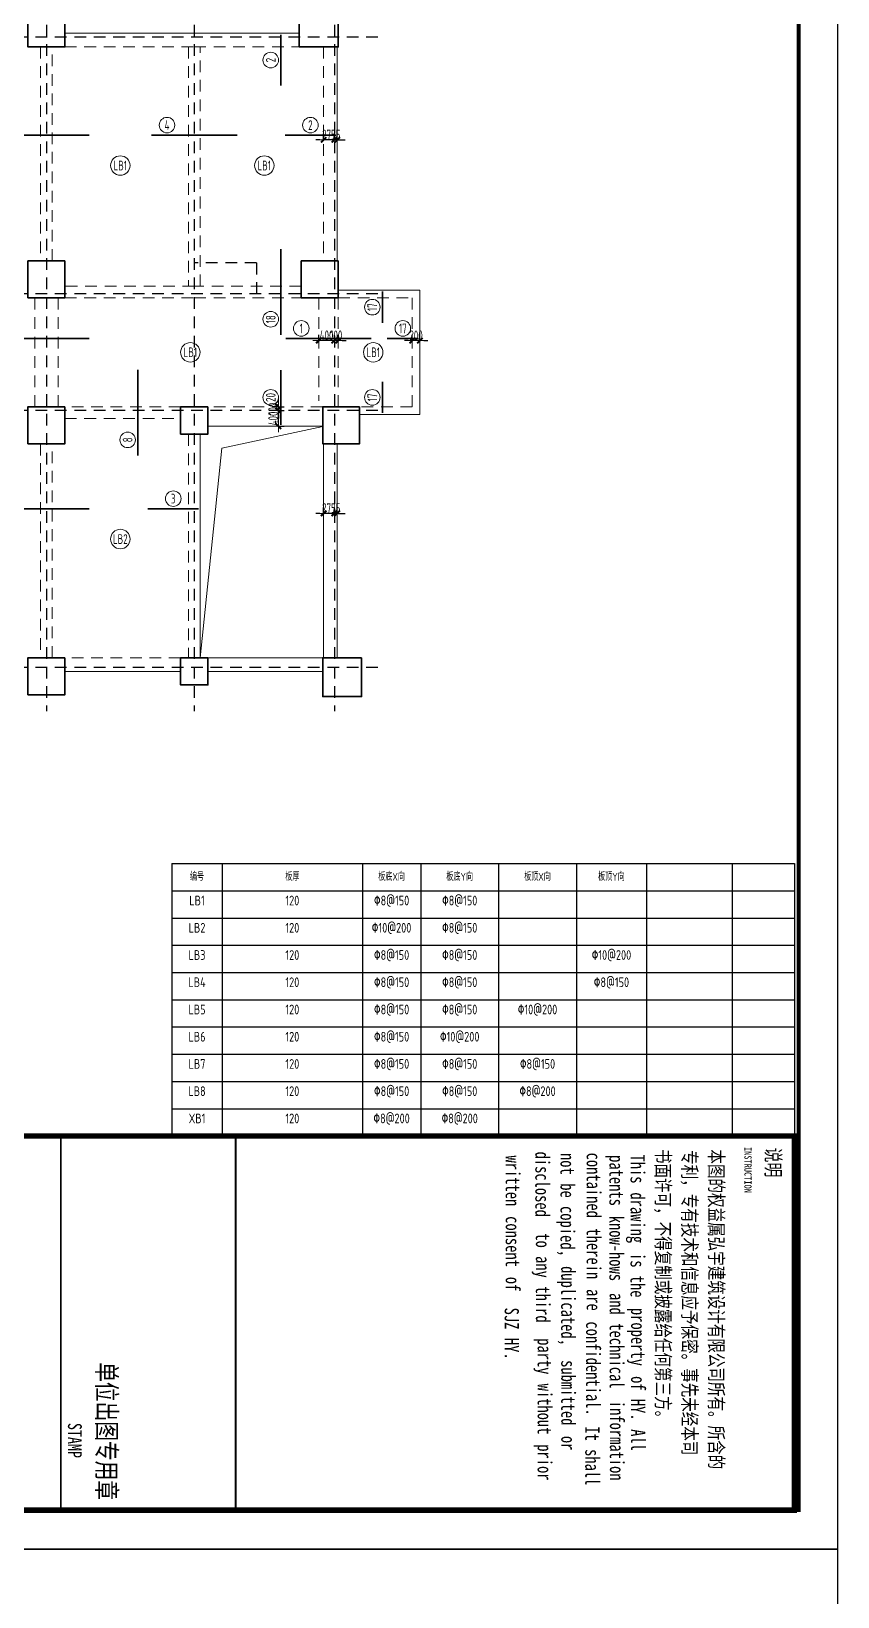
# Model space of a CAD drawing. Header units: millimetres. Extents: x 539196 to 807275, y 431843 to 1156631.
# Drawn here: x 786553 to 807275, y 935218 to 975451 of the extents above; entities that cross this region are included whole.
import ezdxf
from ezdxf.enums import TextEntityAlignment as Align

# ---------------------------------------------------------------- set-up
doc = ezdxf.new("R2010")
doc.units = ezdxf.units.MM
doc.header["$MEASUREMENT"] = 0
doc.linetypes.add('DOTE', pattern=[2.42, 2, -0.2, 0.02, -0.2])
doc.linetypes.add('虚线', pattern=[500, 300, -200])
for name, color, linetype in [('410', 7, 'Continuous'), ('DOTE', 1, 'DOTE'), ('PUB_TITLE', 4, 'Continuous'), ('TK', 9, 'Continuous')]:
    doc.layers.add(name, color=color, linetype=linetype)
for name, color, linetype, lineweight in [('尺寸标注-梁', 3, 'Continuous', 18), ('板洞边线', 253, 'Continuous', 18), ('楼板正筋文字', 7, 'Continuous', 18), ('楼板负筋编号', 3, 'Continuous', 18), ('楼板负筋钢筋', 1, 'Continuous', 35), ('砼柱', 2, 'Continuous', 35), ('砼梁', 4, 'Continuous', 18)]:
    doc.layers.add(name, color=color, linetype=linetype, lineweight=lineweight)
doc.styles.add('-宋体', font='', dxfattribs={"width": 0.8})
doc.styles.add('样式 1_yjk_yjk_yjk_yjk_yjk_yjk_yjk_yjk_yjk_yjk_yjk_yjk_yjk_yjk_yjk_yjk_yjk', font='yjkeng.shx', dxfattribs={"width": 0.7, "bigfont": 'yjkchn.shx'})
doc.styles.add('样式 2_yjk_yjk_yjk_yjk_yjk_yjk_yjk_yjk_yjk_yjk_yjk_yjk_yjk_yjk_yjk_yjk_yjk', font='yjkeng.shx', dxfattribs={"width": 0.7, "bigfont": 'yjkchn.shx'})
doc.styles.get('-宋体').set_extended_font_data('SimSun')
doc.dimstyles.new('盈建科结构_yjk_yjk_yjk_yjk_yjk_yjk_yjk_yjk_yjk_yjk_yjk_yjk_yjk_yjk_yjk_yjk_yjk', dxfattribs={"dimscale": 100, "dimtxt": 2.5, "dimasz": 1, "dimexe": 1.5, "dimexo": 0.625, "dimgap": 0.1, "dimtad": 1, "dimdec": 0, "dimrnd": 1, "dimzin": 0, "dimdsep": 46, "dimtxsty": '样式 1_yjk_yjk_yjk_yjk_yjk_yjk_yjk_yjk_yjk_yjk_yjk_yjk_yjk_yjk_yjk_yjk_yjk', "dimblk": '_yjkbk', "dimblk1": 'ARCHTICK', "dimblk2": 'ARCHTICK', "dimcen": 0.09, "dimadec": 0, "dimazin": 0, "dimtfac": 1, "dimtdec": 4, "dimtix": 1, "dimtmove": 2, "dimatfit": 3, "dimfxl": 0, "dimtolj": 1, "dimtzin": 0, "dimarcsym": 0})

# ---------------------------------------------------------------- blocks, each defined once
blk = doc.blocks.new('图签11')
for p, q in [((3661956, -366171), (3661956, -326171)), ((3668756, -336322), (3661956, -336322)), ((3661956, -336322), (3668756, -336322)), ((3668732, -339499), (3662780, -339499))]:
    blk.add_line(p, q)
at = {"const_width": 34}
for points in [[(3661956, -336322), (3668756, -336322)], [(3661956, -339499), (3668732, -339499)]]:
    blk.add_lwpolyline(points, dxfattribs=at)
at = {"layer": 'PUB_TITLE', "const_width": 100}
blk.add_lwpolyline([(3661956, -326171), (3668756, -326171), (3668756, -366170), (3661956, -366170)], close=True, dxfattribs=at)
at = {"style": '-宋体', "width": 0.75}
for s, height, p in [('INSTRUCTION', 129.15, (3662157, -327077)), ('单位出图专用章', 350, (3666068, -338838)), ('STAMP', 250, (3667171, -339368))]:
    blk.add_text(s, height=height, dxfattribs=at).set_placement(p)
at = {"layer": 'TK', "color": 9, "style": '-宋体', "width": 0.75}
blk.add_text('说明', height=265.8, dxfattribs=at).set_placement((3662166, -326686))
at = {"layer": 'TK', "style": '-宋体', "width": 0.75}
for s, height, p in [('本图的权益属弘宇建筑设计有限公司所有。所含的', 258.23, (3662201, -327716)), ('专利，专有技术和信息应予保密。事先未经本司', 258.23, (3662214, -328201)), ('书面许可，不得复制或披露给任何第三方。', 258.23, (3662193, -328683)), ('This', 258.2, (3662293, -329146)), ('drawing', 258.2, (3662982, -329146)), ('is', 258.2, (3664084, -329146)), ('the', 258.2, (3664497, -329146)), ('property', 258.2, (3665082, -329136)), ('of', 258.2, (3666321, -329136)), ('HY.', 258.2, (3666734, -329136)), ('All', 258.2, (3667285, -329136)), ('patents', 258.2, (3662305, -329530)), ('know-hows', 258.2, (3663407, -329530)), ('and', 258.2, (3664810, -329525)), ('technical', 258.2, (3665361, -329525)), ('information', 258.23, (3666770, -329521)), ('contained', 258.2, (3662259, -329943)), ('therein', 258.2, (3663637, -329943)), ('confidential.', 258.23, (3665327, -329953)), ('shall', 258.2, (3667647, -329968)), ('are', 258.2, (3664738, -329943)), ('It', 258.2, (3667234, -329968)), ('not', 258.2, (3662266, -330419)), ('be', 258.2, (3662817, -330419)), ('copied,', 258.2, (3663230, -330419)), ('duplicated,', 258.23, (3664322, -330407)), ('submitted', 258.2, (3666031, -330405)), ('or', 258.2, (3667408, -330405)), ('disclosed', 258.2, (3662241, -330876)), ('to', 258.2, (3663726, -330866)), ('any', 258.2, (3664139, -330866)), ('third', 258.2, (3664690, -330866)), ('party', 258.2, (3665632, -330834)), ('without', 258.2, (3666458, -330834)), ('prior', 258.2, (3667560, -330834)), ('written', 258.2, (3662312, -331414)), ('consent', 258.2, (3663414, -331414)), ('of', 258.2, (3664516, -331414)), ('SJZ', 258.2, (3665076, -331433)), ('HY.', 258.2, (3665627, -331433))]:
    blk.add_text(s, height=height, dxfattribs=at).set_placement(p)
blk = doc.blocks.new('_yjkbk')
blk.add_line((-1, 0), (1.5, 0))
blk.add_lwpolyline([(-0.7, -0.7, 0.5, 0.5, 0), (0.7, 0.7, 0.5, 0.5, 0)], format="xyseb")
blk = doc.blocks.new('*D883')
at = {"layer": 'Defpoints', "color": 0}
for p in [(794340, 972662), (794340, 972661), (794415, 972661)]:
    blk.add_point(p, dxfattribs=at)
at = {"layer": '尺寸标注-梁', "color": 0, "lineweight": -2}
for p, q in [((794240, 972662), (794140, 972662)), ((794340, 972661), (794340, 972812)), ((794415, 972662), (794340, 972662)), ((794415, 972661), (794415, 972812)), ((794515, 972662), (794615, 972662))]:
    blk.add_line(p, q, dxfattribs=at)
at = {"layer": '尺寸标注-梁', "color": 0, "lineweight": -2, "xscale": 100, "yscale": 100, "zscale": 100}
blk.add_blockref('_yjkbk', (794340, 972662), dxfattribs=at)
at = {"layer": '尺寸标注-梁', "color": 0, "lineweight": -2, "xscale": 100, "yscale": 100, "zscale": 100, "rotation": 180}
blk.add_blockref('_yjkbk', (794415, 972662), dxfattribs=at)
at = {"layer": '尺寸标注-梁', "color": 0, "insert": (794378, 972797), "char_height": 250, "attachment_point": 5, "style": '样式 1_yjk_yjk_yjk_yjk_yjk_yjk_yjk_yjk_yjk_yjk_yjk_yjk_yjk_yjk_yjk_yjk_yjk'}
blk.add_mtext('\\A1;75', dxfattribs=at)
blk = doc.blocks.new('_ARCHTICK')
at = {"color": 0, "linetype": 'ByBlock', "const_width": 0.15}
blk.add_lwpolyline([(-0.5, -0.5), (0.5, 0.5)], dxfattribs=at)
blk = doc.blocks.new('*D884')
at = {"layer": 'Defpoints', "color": 0}
for p in [(794065, 972662), (794065, 972661), (794340, 972661)]:
    blk.add_point(p, dxfattribs=at)
at = {"layer": '尺寸标注-梁', "color": 0, "lineweight": -2}
for p, q in [((793965, 972662), (793865, 972662)), ((794065, 972661), (794065, 972812)), ((794340, 972662), (794065, 972662)), ((794340, 972661), (794340, 972812)), ((794440, 972662), (794540, 972662))]:
    blk.add_line(p, q, dxfattribs=at)
at = {"layer": '尺寸标注-梁', "color": 0, "lineweight": -2, "xscale": 100, "yscale": 100, "zscale": 100}
blk.add_blockref('_yjkbk', (794065, 972662), dxfattribs=at)
at = {"layer": '尺寸标注-梁', "color": 0, "lineweight": -2, "xscale": 100, "yscale": 100, "zscale": 100, "rotation": 180}
blk.add_blockref('_yjkbk', (794340, 972662), dxfattribs=at)
at = {"layer": '尺寸标注-梁', "color": 0, "insert": (794203, 972797), "char_height": 250, "attachment_point": 5, "style": '样式 1_yjk_yjk_yjk_yjk_yjk_yjk_yjk_yjk_yjk_yjk_yjk_yjk_yjk_yjk_yjk_yjk_yjk'}
blk.add_mtext('\\A1;275', dxfattribs=at)
blk = doc.blocks.new('*D885')
at = {"layer": 'Defpoints', "color": 0}
for p in [(794340, 967502), (794340, 967501), (794440, 967501)]:
    blk.add_point(p, dxfattribs=at)
at = {"layer": '尺寸标注-梁', "color": 0, "lineweight": -2}
for p, q in [((794340, 967501), (794340, 967652)), ((794440, 967501), (794440, 967652)), ((794240, 967502), (794140, 967502)), ((794440, 967502), (794340, 967502)), ((794540, 967502), (794640, 967502))]:
    blk.add_line(p, q, dxfattribs=at)
at = {"layer": '尺寸标注-梁', "color": 0, "lineweight": -2, "xscale": 100, "yscale": 100, "zscale": 100}
blk.add_blockref('_yjkbk', (794340, 967502), dxfattribs=at)
at = {"layer": '尺寸标注-梁', "color": 0, "lineweight": -2, "xscale": 100, "yscale": 100, "zscale": 100, "rotation": 180}
blk.add_blockref('_yjkbk', (794440, 967502), dxfattribs=at)
at = {"layer": '尺寸标注-梁', "color": 0, "insert": (794390, 967637), "char_height": 250, "attachment_point": 5, "style": '样式 1_yjk_yjk_yjk_yjk_yjk_yjk_yjk_yjk_yjk_yjk_yjk_yjk_yjk_yjk_yjk_yjk_yjk'}
blk.add_mtext('\\A1;100', dxfattribs=at)
blk = doc.blocks.new('*D886')
at = {"layer": 'Defpoints', "color": 0}
for p in [(793940, 967502), (793940, 967501), (794340, 967501)]:
    blk.add_point(p, dxfattribs=at)
at = {"layer": '尺寸标注-梁', "color": 0, "lineweight": -2}
for p, q in [((793940, 967501), (793940, 967652)), ((794340, 967501), (794340, 967652)), ((794240, 967502), (794040, 967502))]:
    blk.add_line(p, q, dxfattribs=at)
at = {"layer": '尺寸标注-梁', "color": 0, "lineweight": -2, "xscale": 100, "yscale": 100, "zscale": 100, "rotation": 180}
blk.add_blockref('_yjkbk', (793940, 967502), dxfattribs=at)
at = {"layer": '尺寸标注-梁', "color": 0, "lineweight": -2, "xscale": 100, "yscale": 100, "zscale": 100}
blk.add_blockref('_yjkbk', (794340, 967502), dxfattribs=at)
at = {"layer": '尺寸标注-梁', "color": 0, "insert": (794140, 967637), "char_height": 250, "attachment_point": 5, "style": '样式 1_yjk_yjk_yjk_yjk_yjk_yjk_yjk_yjk_yjk_yjk_yjk_yjk_yjk_yjk_yjk_yjk_yjk'}
blk.add_mtext('\\A1;400', dxfattribs=at)
blk = doc.blocks.new('*D887')
at = {"layer": 'Defpoints', "color": 0}
for p in [(794340, 963062), (794340, 963061), (794415, 963061)]:
    blk.add_point(p, dxfattribs=at)
at = {"layer": '尺寸标注-梁', "color": 0, "lineweight": -2}
for p, q in [((794340, 963061), (794340, 963212)), ((794415, 963061), (794415, 963212)), ((794240, 963062), (794140, 963062)), ((794415, 963062), (794340, 963062)), ((794515, 963062), (794615, 963062))]:
    blk.add_line(p, q, dxfattribs=at)
at = {"layer": '尺寸标注-梁', "color": 0, "lineweight": -2, "xscale": 100, "yscale": 100, "zscale": 100}
blk.add_blockref('_yjkbk', (794340, 963062), dxfattribs=at)
at = {"layer": '尺寸标注-梁', "color": 0, "lineweight": -2, "xscale": 100, "yscale": 100, "zscale": 100, "rotation": 180}
blk.add_blockref('_yjkbk', (794415, 963062), dxfattribs=at)
at = {"layer": '尺寸标注-梁', "color": 0, "insert": (794378, 963197), "char_height": 250, "attachment_point": 5, "style": '样式 1_yjk_yjk_yjk_yjk_yjk_yjk_yjk_yjk_yjk_yjk_yjk_yjk_yjk_yjk_yjk_yjk_yjk'}
blk.add_mtext('\\A1;75', dxfattribs=at)
blk = doc.blocks.new('*D888')
at = {"layer": 'Defpoints', "color": 0}
for p in [(794065, 963062), (794065, 963061), (794340, 963061)]:
    blk.add_point(p, dxfattribs=at)
at = {"layer": '尺寸标注-梁', "color": 0, "lineweight": -2}
for p, q in [((794065, 963061), (794065, 963212)), ((794340, 963061), (794340, 963212)), ((793965, 963062), (793865, 963062)), ((794340, 963062), (794065, 963062)), ((794440, 963062), (794540, 963062))]:
    blk.add_line(p, q, dxfattribs=at)
at = {"layer": '尺寸标注-梁', "color": 0, "lineweight": -2, "xscale": 100, "yscale": 100, "zscale": 100}
blk.add_blockref('_yjkbk', (794065, 963062), dxfattribs=at)
at = {"layer": '尺寸标注-梁', "color": 0, "lineweight": -2, "xscale": 100, "yscale": 100, "zscale": 100, "rotation": 180}
blk.add_blockref('_yjkbk', (794340, 963062), dxfattribs=at)
at = {"layer": '尺寸标注-梁', "color": 0, "insert": (794203, 963197), "char_height": 250, "attachment_point": 5, "style": '样式 1_yjk_yjk_yjk_yjk_yjk_yjk_yjk_yjk_yjk_yjk_yjk_yjk_yjk_yjk_yjk_yjk_yjk'}
blk.add_mtext('\\A1;275', dxfattribs=at)
blk = doc.blocks.new('*D889')
at = {"layer": 'Defpoints', "color": 0}
for p in [(792900, 965701), (792901, 965701), (792900, 965301)]:
    blk.add_point(p, dxfattribs=at)
at = {"layer": '尺寸标注-梁', "color": 0, "lineweight": -2}
for p, q in [((792900, 965701), (793051, 965701)), ((792901, 965401), (792901, 965601)), ((792900, 965301), (793051, 965301))]:
    blk.add_line(p, q, dxfattribs=at)
at = {"layer": '尺寸标注-梁', "color": 0, "lineweight": -2, "xscale": 100, "yscale": 100, "zscale": 100}
for p, rotation in [((792901, 965701), 90), ((792901, 965301), 270)]:
    blk.add_blockref('_yjkbk', p, dxfattribs=dict(at, rotation=rotation))
at = {"layer": '尺寸标注-梁', "color": 0, "insert": (792766, 965501), "char_height": 250, "attachment_point": 5, "rotation": 90, "style": '样式 1_yjk_yjk_yjk_yjk_yjk_yjk_yjk_yjk_yjk_yjk_yjk_yjk_yjk_yjk_yjk_yjk_yjk'}
blk.add_mtext('\\A1;400', dxfattribs=at)
blk = doc.blocks.new('*D890')
at = {"layer": 'Defpoints', "color": 0}
for p in [(792900, 965801), (792900, 965701), (792901, 965801)]:
    blk.add_point(p, dxfattribs=at)
at = {"layer": '尺寸标注-梁', "color": 0, "lineweight": -2}
for p, q in [((792901, 965901), (792901, 966001)), ((792900, 965801), (793051, 965801)), ((792900, 965701), (793051, 965701)), ((792901, 965701), (792901, 965801)), ((792901, 965601), (792901, 965501))]:
    blk.add_line(p, q, dxfattribs=at)
at = {"layer": '尺寸标注-梁', "color": 0, "lineweight": -2, "xscale": 100, "yscale": 100, "zscale": 100}
for p, rotation in [((792901, 965801), 270), ((792901, 965701), 90)]:
    blk.add_blockref('_yjkbk', p, dxfattribs=dict(at, rotation=rotation))
at = {"layer": '尺寸标注-梁', "color": 0, "insert": (792766, 965751), "char_height": 250, "attachment_point": 5, "rotation": 90, "style": '样式 1_yjk_yjk_yjk_yjk_yjk_yjk_yjk_yjk_yjk_yjk_yjk_yjk_yjk_yjk_yjk_yjk_yjk'}
blk.add_mtext('\\A1;100', dxfattribs=at)
blk = doc.blocks.new('*D891')
at = {"layer": 'Defpoints', "color": 0}
for p in [(796340, 967502), (796340, 967501), (796540, 967501)]:
    blk.add_point(p, dxfattribs=at)
at = {"layer": '尺寸标注-梁', "color": 0, "lineweight": -2}
for p, q in [((796340, 967501), (796340, 967652)), ((796540, 967501), (796540, 967652)), ((796240, 967502), (796140, 967502)), ((796540, 967502), (796340, 967502)), ((796640, 967502), (796740, 967502))]:
    blk.add_line(p, q, dxfattribs=at)
at = {"layer": '尺寸标注-梁', "color": 0, "lineweight": -2, "xscale": 100, "yscale": 100, "zscale": 100}
blk.add_blockref('_yjkbk', (796340, 967502), dxfattribs=at)
at = {"layer": '尺寸标注-梁', "color": 0, "lineweight": -2, "xscale": 100, "yscale": 100, "zscale": 100, "rotation": 180}
blk.add_blockref('_yjkbk', (796540, 967502), dxfattribs=at)
at = {"layer": '尺寸标注-梁', "color": 0, "insert": (796440, 967637), "char_height": 250, "attachment_point": 5, "style": '样式 1_yjk_yjk_yjk_yjk_yjk_yjk_yjk_yjk_yjk_yjk_yjk_yjk_yjk_yjk_yjk_yjk_yjk'}
blk.add_mtext('\\A1;200', dxfattribs=at)
blk = doc.blocks.new('jzzw')
at = {"layer": 'DOTE', "color": 1, "linetype": '虚线'}
for p, q in [((943986, 890469), (943986, 834829)), ((947786, 890469), (947786, 834829)), ((951386, 890469), (951386, 834829)), ((952506, 852149), (912186, 852149)), ((949386, 846349), (947786, 846349)), ((949386, 846349), (949386, 845549)), ((952506, 845549), (911886, 845549)), ((952506, 845549), (911886, 845549)), ((952506, 842549), (911886, 842549)), ((952506, 842549), (911886, 842549)), ((952506, 835949), (912186, 835949)), ((952506, 835949), (912186, 835949)), ((952506, 835949), (912186, 835949)), ((952506, 835949), (912186, 835949))]:
    blk.add_line(p, q, dxfattribs=at)

msp = doc.modelspace()

# ---------------------------------------------------------------- linework, layer by layer
at = {"layer": '410'}
for p, q in [((790161.1, 954060.2), (806161.1, 954060.2)), ((790161.1, 954060.2), (790161.1, 947060.2)), ((791461.1, 954060.2), (791461.1, 947060.2)), ((795061.1, 954060.2), (795061.1, 947060.2)), ((796561.1, 954060.2), (796561.1, 947060.2)), ((798561.1, 954060.2), (798561.1, 947060.2)), ((800561.1, 954060.2), (800561.1, 947060.2)), ((802361.1, 954060.2), (802361.1, 947060.2)), ((804561.1, 954060.2), (804561.1, 947060.2)), ((806161.1, 954060.2), (806161.1, 947060.2)), ((790161.1, 953360.2), (806161.1, 953360.2)), ((790161.1, 952660.2), (806161.1, 952660.2)), ((790161.1, 951960.2), (806161.1, 951960.2)), ((790161.1, 951260.2), (806161.1, 951260.2)), ((790161.1, 950560.2), (806161.1, 950560.2)), ((790161.1, 949860.2), (806161.1, 949860.2)), ((790161.1, 949160.2), (806161.1, 949160.2)), ((790161.1, 948460.2), (806161.1, 948460.2)), ((790161.1, 947760.2), (806161.1, 947760.2)), ((790161.1, 947060.2), (806161.1, 947060.2))]:
    msp.add_line(p, q, dxfattribs=at)
at = {"layer": 'PUB_TITLE'}
for points in [[(747875.2, 936443), (807275.2, 936443), (807275.2, 1020543), (747875.2, 1020543)], [(747875.2, 852343), (807275.2, 852343), (807275.2, 936443), (747875.2, 936443)]]:
    msp.add_lwpolyline(points, close=True, dxfattribs=at)
at = {"layer": 'PUB_TITLE', "const_width": 100}
msp.add_lwpolyline([(748875.2, 937443), (806275.2, 937443), (806275.2, 1018043), (748875.2, 1018043)], close=True, dxfattribs=at)
at = {"layer": '板洞边线'}
for p, q in [((791090.2, 965101), (791090.2, 965301)), ((794040.2, 965295.6), (791451.5, 964739.7)), ((794040.2, 965301), (794040.2, 965295.6)), ((790890.2, 965101), (791090.2, 965101)), ((791451.5, 964739.7), (790890.2, 959351))]:
    msp.add_line(p, q, dxfattribs=at)
at = {"layer": '楼板正筋文字'}
for centre in [(788840.2, 972001), (792540.2, 972001), (790640.2, 967201), (795340.2, 967201), (788840.2, 962401)]:
    msp.add_circle(centre, 250, dxfattribs=at)
at = {"layer": '楼板负筋编号'}
for centre in [(792705, 974711), (790040.2, 973039.8), (793725.2, 973039.8), (795316.2, 968361), (792705, 968051), (793490.2, 967815), (796100.2, 967815), (792705, 966041), (795316.2, 966041), (789028.6, 964951), (790200.2, 963439.8)]:
    msp.add_circle(centre, 200, dxfattribs=at)
at = {"layer": '楼板负筋钢筋'}
for points in [[(792965, 974061), (792965, 975361)], [(785840.2, 972779.8), (788040.2, 972779.8)], [(789640.2, 972779.8), (791840.2, 972779.8)], [(793075.2, 972779.8), (794375.2, 972779.8)], [(792965, 967651), (792965, 969851)], [(795576.2, 967961), (795576.2, 968761)], [(785840.2, 967555), (788040.2, 967555)], [(793090.2, 967555), (795290.2, 967555)], [(795700.2, 967555), (796500.2, 967555)], [(789288.6, 964551), (789288.6, 966751)], [(792965, 965341), (792965, 966741)], [(795576.2, 965641), (795576.2, 966441)], [(785840.2, 963179.8), (788040.2, 963179.8)], [(789550.2, 963179.8), (790850.2, 963179.8)]]:
    msp.add_lwpolyline(points, dxfattribs=at)
at = {"layer": '砼柱'}
for points in [[(787415.2, 976001), (786465.2, 976001), (786465.2, 975051), (787415.2, 975051)], [(794440.2, 976051), (793440.2, 976051), (793440.2, 975051), (794440.2, 975051)], [(787415.2, 969551), (786465.2, 969551), (786465.2, 968601), (787415.2, 968601)], [(794440.2, 969551), (793490.2, 969551), (793490.2, 968601), (794440.2, 968601)], [(787415.2, 965801), (786465.2, 965801), (786465.2, 964851), (787415.2, 964851)], [(791090.2, 965801), (790390.2, 965801), (790390.2, 965101), (791090.2, 965101)], [(794990.2, 965801), (794040.2, 965801), (794040.2, 964851), (794990.2, 964851)], [(787415.2, 959351), (786465.2, 959351), (786465.2, 958401), (787415.2, 958401)], [(791090.2, 959351), (790390.2, 959351), (790390.2, 958651), (791090.2, 958651)], [(795040.2, 959351), (794040.2, 959351), (794040.2, 958351), (795040.2, 958351)]]:
    msp.add_lwpolyline(points, close=True, dxfattribs=at)
at = {"layer": '砼梁'}
for p, q in [((790740.2, 975401), (787415.2, 975401)), ((793440.2, 975401), (790740.2, 975401)), ((794415.2, 969551), (794415.2, 975051)), ((796540.2, 968801), (794440.2, 968801)), ((796540.2, 965601), (796540.2, 968801)), ((794990.2, 965601), (796540.2, 965601)), ((791090.2, 965301), (794040.2, 965301)), ((790890.2, 959351), (790890.2, 965101)), ((794065.2, 964851), (794065.2, 959351)), ((794415.2, 959351), (794415.2, 964851)), ((794040.2, 959351), (791090.2, 959351)), ((787415.2, 959001), (790390.2, 959001)), ((791090.2, 959001), (794040.2, 959001))]:
    msp.add_line(p, q, dxfattribs=at)
at = {"layer": '砼梁', "linetype": '虚线'}
for p, q in [((786790.2, 975051), (786790.2, 969551)), ((787090.2, 969551), (787090.2, 975051)), ((787415.2, 975051), (790740.2, 975051)), ((790590.2, 975051), (790590.2, 968901)), ((790740.2, 975051), (793440.2, 975051)), ((790890.2, 968901), (790890.2, 975051)), ((794065.2, 975051), (794065.2, 969551)), ((790740.2, 968901), (787415.2, 968901)), ((793490.2, 968901), (790740.2, 968901)), ((786640.2, 968601), (786640.2, 965801)), ((787240.2, 965801), (787240.2, 968601)), ((787415.2, 968601), (790740.2, 968601)), ((790740.2, 968601), (793490.2, 968601)), ((793940.2, 968601), (793940.2, 965951)), ((794440.2, 965801), (794440.2, 968601)), ((794440.2, 968601), (796340.2, 968601)), ((796340.2, 968601), (796340.2, 965801)), ((790390.2, 965801), (787415.2, 965801)), ((794040.2, 965801), (791090.2, 965801)), ((796340.2, 965801), (794990.2, 965801)), ((787415.2, 965501), (790390.2, 965501)), ((786790.2, 964851), (786790.2, 959351)), ((787090.2, 959351), (787090.2, 964851)), ((790590.2, 965101), (790590.2, 959351)), ((790390.2, 959351), (787415.2, 959351))]:
    msp.add_line(p, q, dxfattribs=at)

# ---------------------------------------------------------------- block references
msp.add_blockref('jzzw', (-157045.6, 123152))
at = {"xscale": 1.41428571427241, "yscale": 1.41428571427241, "zscale": 1.414285714285714, "rotation": 270}
msp.add_blockref('图签11', (1267459.1, 6126112.1), dxfattribs=at)

# ---------------------------------------------------------------- texts
at = {"layer": '410', "linetype": 'Continuous', "style": '样式 2_yjk_yjk_yjk_yjk_yjk_yjk_yjk_yjk_yjk_yjk_yjk_yjk_yjk_yjk_yjk_yjk_yjk', "width": 0.7}
for s, p in [('编号', (790811.1, 953560.2)), ('板厚', (793261.1, 953560.2)), ('板底X向', (795811.1, 953560.2)), ('板底Y向', (797561.1, 953560.2)), ('板顶X向', (799561.1, 953560.2)), ('板顶Y向', (801461.1, 953560.2))]:
    msp.add_text(s, height=200, dxfattribs=at).set_placement(p, align=Align.BOTTOM_CENTER)
at = {"layer": '410', "linetype": 'Continuous', "style": '样式 1_yjk_yjk_yjk_yjk_yjk_yjk_yjk_yjk_yjk_yjk_yjk_yjk_yjk_yjk_yjk_yjk_yjk', "width": 0.8}
for s, p in [('LB1', (790811.1, 953110.2)), ('120', (793261.1, 953110.2)), ('\x828@150', (795811.1, 953110.2)), ('\x828@150', (797561.1, 953110.2)), ('LB2', (790811.1, 952410.2)), ('120', (793261.1, 952410.2)), ('\x8210@200', (795811.1, 952410.2)), ('\x828@150', (797561.1, 952410.2)), ('LB3', (790811.1, 951710.2)), ('120', (793261.1, 951710.2)), ('\x828@150', (795811.1, 951710.2)), ('\x828@150', (797561.1, 951710.2)), ('\x8210@200', (801461.1, 951710.2)), ('LB4', (790811.1, 951010.2)), ('120', (793261.1, 951010.2)), ('\x828@150', (795811.1, 951010.2)), ('\x828@150', (797561.1, 951010.2)), ('\x828@150', (801461.1, 951010.2)), ('LB5', (790811.1, 950310.2)), ('120', (793261.1, 950310.2)), ('\x828@150', (795811.1, 950310.2)), ('\x828@150', (797561.1, 950310.2)), ('\x8210@200', (799561.1, 950310.2)), ('LB6', (790811.1, 949610.2)), ('120', (793261.1, 949610.2)), ('\x828@150', (795811.1, 949610.2)), ('\x8210@200', (797561.1, 949610.2)), ('LB7', (790811.1, 948910.2)), ('120', (793261.1, 948910.2)), ('\x828@150', (795811.1, 948910.2)), ('\x828@150', (797561.1, 948910.2)), ('\x828@150', (799561.1, 948910.2)), ('LB8', (790811.1, 948210.2)), ('120', (793261.1, 948210.2)), ('\x828@150', (795811.1, 948210.2)), ('\x828@150', (797561.1, 948210.2)), ('\x828@200', (799561.1, 948210.2)), ('XB1', (790811.1, 947510.2)), ('120', (793261.1, 947510.2)), ('\x828@200', (795811.1, 947510.2)), ('\x828@200', (797561.1, 947510.2))]:
    msp.add_text(s, height=250, dxfattribs=at).set_placement(p, align=Align.MIDDLE_CENTER)
at = {"layer": '楼板正筋文字', "linetype": 'Continuous', "char_height": 250, "attachment_point": 5, "line_spacing_factor": 0.7, "style": '样式 1_yjk_yjk_yjk_yjk_yjk_yjk_yjk_yjk_yjk_yjk_yjk_yjk_yjk_yjk_yjk_yjk_yjk'}
for s, insert in [('LB1', (788840.2, 972001)), ('LB1', (792540.2, 972001)), ('LB1', (790640.2, 967201)), ('LB1', (795340.2, 967201)), ('LB2', (788840.2, 962401))]:
    msp.add_mtext(s, dxfattribs=dict(at, insert=insert))
at = {"layer": '楼板负筋编号', "linetype": 'Continuous', "style": '样式 1_yjk_yjk_yjk_yjk_yjk_yjk_yjk_yjk_yjk_yjk_yjk_yjk_yjk_yjk_yjk_yjk_yjk', "width": 0.7}
for s, p in [('2', (792705, 974711)), ('17', (795316.2, 968361)), ('18', (792705, 968051)), ('20', (792705, 966041)), ('17', (795316.2, 966041)), ('8', (789028.6, 964951))]:
    msp.add_text(s, height=250, rotation=449.99999, dxfattribs=at).set_placement(p, align=Align.MIDDLE_CENTER)
for s, p in [('4', (790040.2, 973039.8)), ('2', (793725.2, 973039.8)), ('1', (793490.2, 967815)), ('17', (796100.2, 967815)), ('3', (790200.2, 963439.8))]:
    msp.add_text(s, height=250, dxfattribs=at).set_placement(p, align=Align.MIDDLE_CENTER)

# ---------------------------------------------------------------- dimensions: what is measured, and where the dimension line sits
at = {"layer": '尺寸标注-梁'}
for p1, p2, picture, middle in [((794340.2, 972661), (794065.2, 972661), '*D884', (794202.7, 972797)), ((794415.2, 972661), (794340.2, 972661), '*D883', (794377.7, 972797)), ((794340.2, 967501), (793940.2, 967501), '*D886', (794140.2, 967637)), ((794440.2, 967501), (794340.2, 967501), '*D885', (794390.2, 967637)), ((796540.2, 967501), (796340.2, 967501), '*D891', (796440.2, 967637)), ((792900.2, 965701), (792900.2, 965801), '*D890', (792766.2, 965751)), ((792900.2, 965301), (792900.2, 965701), '*D889', (792766.2, 965501)), ((794340.2, 963061), (794065.2, 963061), '*D888', (794202.7, 963197)), ((794415.2, 963061), (794340.2, 963061), '*D887', (794377.7, 963197))]:
    dim = msp.add_aligned_dim(p1=p1, p2=p2, distance=-1, dimstyle='盈建科结构_yjk_yjk_yjk_yjk_yjk_yjk_yjk_yjk_yjk_yjk_yjk_yjk_yjk_yjk_yjk_yjk_yjk', override={"dimscale": 100, "dimtxt": 2.5, "dimasz": 1, "dimexe": 1.5, "dimexo": 0, "dimgap": 0.1, "dimtad": 1, "dimlfac": 1, "dimrnd": 5, "dimdle": 0, "dimfxlon": 0}, dxfattribs=at)
    dim.commit()
    dim.dimension.update_dxf_attribs({"geometry": picture, "text_midpoint": middle})

doc.saveas('drawing.dxf')
